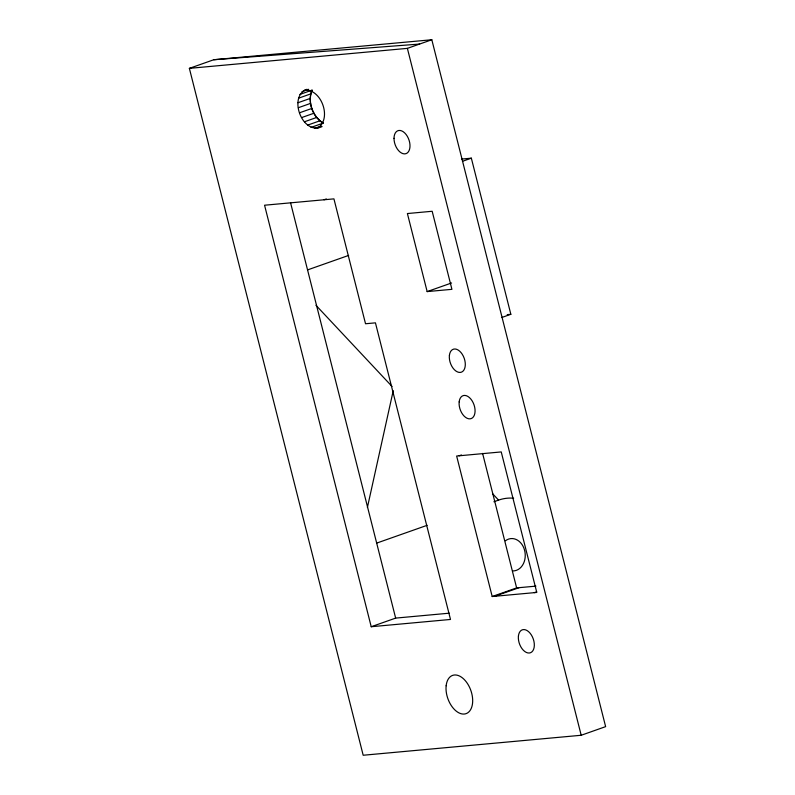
<?xml version="1.0" encoding="UTF-8"?>
<svg xmlns="http://www.w3.org/2000/svg" width="795" height="795" viewBox="0 0 795 795"><rect width="100%" height="100%" fill="white"/><g stroke="black" fill="none" stroke-linecap="round" stroke-linejoin="round"><path stroke-width="1.19" d="M322.114 126.564C302.567 136.144 287.472 96.275 306.979 89.279M311.034 127.409L323.257 123.096C312.594 116.666 307.327 101.71 312.077 90.123L299.854 94.436M367.389 507.518L393.227 390.703M312.077 90.123C307.079 101.531 312.505 116.964 323.257 123.096M317.672 128.134C332.111 118.852 321.677 89.07 304.753 90.064M189.369 68.36L213.805 59.734L431.814 39.75L605.631 726.64L581.195 735.266L363.186 755.25L189.369 68.36L407.378 48.366L431.814 39.75M301.991 91.654L308.659 89.308M298.493 98.212L310.706 93.909M297.996 102.734L310.209 98.431M298.403 107.693L310.616 103.38M299.675 112.741L311.898 108.428M301.742 117.541L313.955 113.238M304.455 121.774L316.668 117.461M307.625 125.133L319.838 120.82M314.462 128.432L321.13 126.077M324.022 199.774L326.347 198.949M462.452 161.315L471.346 158.175L510.847 314.293L501.953 317.424M307.665 269.873L348.657 255.414M427.154 291.596L451.928 289.33L432.172 211.271L407.398 213.547L427.154 291.596L451.59 282.98M459.122 455.793L461.448 454.969M376.8 543.065L427.154 525.306M493.894 501.764L498.584 500.105A56.773 44.838 84.8 0 1 513.64 498.207M371.215 626.728L450.497 619.454L375.439 322.849L365.531 323.754L333.93 198.869L264.566 205.219L371.215 626.728L395.652 618.103L449.324 613.183M492.194 596.518L536.784 592.434L501.238 451.928L456.638 456.022L492.194 596.518L516.631 587.903L535.929 586.134M494.669 596.29L519.105 587.674M534.31 592.653L536.635 591.838M461.676 159.07L471.346 158.175M507.22 314.621L510.847 314.293M213.805 59.734L419.601 44.063M315.983 305.33L392.064 386.489M492.661 493.794L498.584 500.105M407.378 48.366L581.195 735.266M482.595 453.398L516.631 587.903M290.523 202.606L395.652 618.103M505.431 540.779A16.218 12.809 84.8 0 1 524.63 550.438A16.218 12.809 84.8 0 1 513.063 570.939M446.154 685.747A20.272 12.193 70.6 0 0 464.29 714.039A20.272 12.193 70.6 0 0 467.609 683.78A20.272 12.193 70.6 0 0 446.154 685.747M449.394 355.454A12.164 7.314 70.6 0 0 460.275 372.428A12.164 7.314 70.6 0 0 462.263 354.272A12.164 7.314 70.6 0 0 449.394 355.454M394.012 138.33A12.164 7.314 70.6 0 0 405.927 153.673A12.164 7.314 70.6 0 0 406.086 134.474A12.164 7.314 70.6 0 0 394.012 138.33M459.172 401.873A12.164 7.314 70.6 0 0 470.044 418.846A12.164 7.314 70.6 0 0 472.041 400.7A12.164 7.314 70.6 0 0 459.172 401.873M518.419 636.04A12.164 7.314 70.6 0 0 529.301 653.013A12.164 7.314 70.6 0 0 531.298 634.867A12.164 7.314 70.6 0 0 518.419 636.04"/></g></svg>
